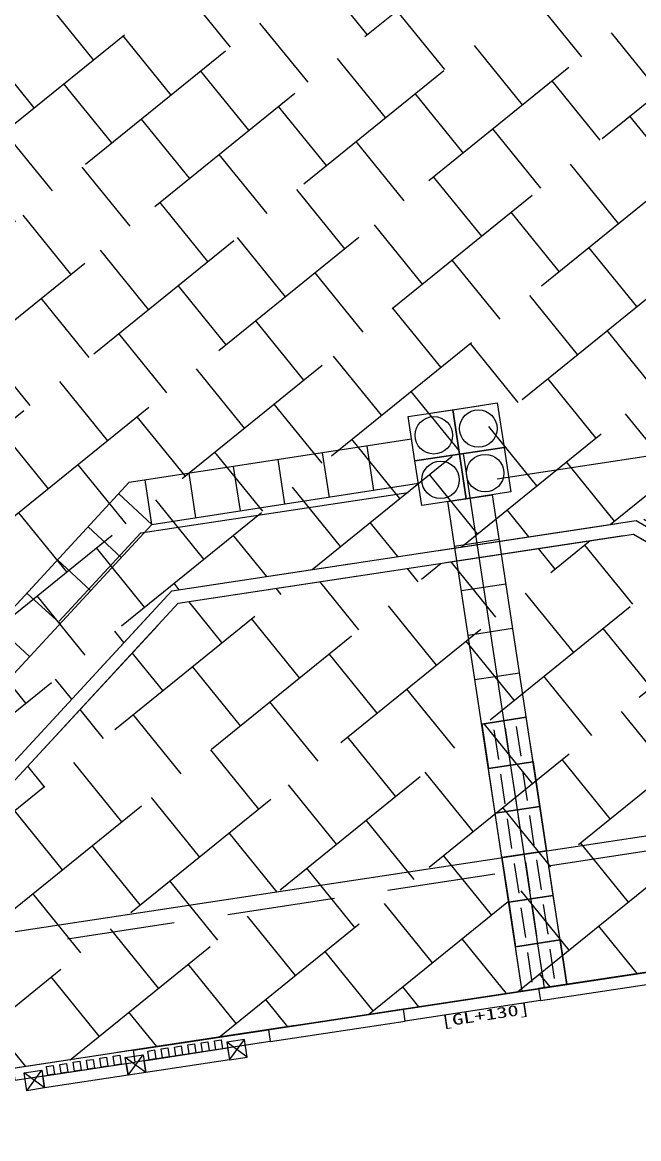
# Model space of a CAD drawing. Units: millimetres on the paper. Extents: x -203 to 197, y -122 to 155.
# Drawn here: x -0.84 to 6, y -7.64 to 4.75 of the extents above; entities that cross this region are included whole.
import ezdxf
from ezdxf.enums import TextEntityAlignment as Align

# ---------------------------------------------------------------- set-up
doc = ezdxf.new("R2010")
doc.units = ezdxf.units.MM
for name, pattern in [('DASHED1', [1.8, 1.2, -0.6]), ('DASHED2', [3, 2, -1]), ('DASHED3', [4, 3, -1])]:
    doc.linetypes.add(name, pattern=pattern)
for name, color, linetype in [('0-6_D-STR-1-計線1_計画', 7, 'Continuous'), ('0-E_D-STR-5-1排水', 7, 'Continuous'), ('1-0_D-DCR-2-ハッチ', 7, 'Continuous'), ('1-1_D-STR-K-建築', 7, 'DASHED1'), ('1-3_一般', 7, 'Continuous')]:
    doc.layers.add(name, color=color, linetype=linetype)
doc.styles.add('ＭＳ ゴシック', font='')
doc.styles.get('ＭＳ ゴシック').set_extended_font_data('MS Gothic')

msp = doc.modelspace()

# ---------------------------------------------------------------- linework, layer by layer
at = {"layer": '0-6_D-STR-1-計線1_計画'}
msp.add_lwpolyline([(-7.481, -6.339), (14.819, -2.955), (16.343, -12.998), (-5.956, -16.383)], close=True, dxfattribs=at)
msp.add_lwpolyline([(15.094, -4.767), (14.105, -4.917), (14.055, -4.588), (-2.996, -7.176), (-3.017, -7.036), (-4.451, -7.253), (-4.43, -7.394), (-6.267, -7.672), (-6.217, -8.002)], dxfattribs=at)
at = {"layer": '0-E_D-STR-5-1排水', "linetype": 'DASHED3'}
msp.add_lwpolyline([(-7.606, -5.515), (-3.14, -4.838), (0.479, -0.917), (6.111, -0.062), (10.728, -2.733), (15.01, -2.083)], dxfattribs=at)
at = {"layer": '0-E_D-STR-5-1排水'}
for points in [[(-7.502, -6.196), (-2.798, -5.482), (0.821, -1.561), (5.976, -0.779), (10.592, -3.45), (15.114, -2.763)], [(-7.481, -6.339), (-2.726, -5.618), (0.893, -1.697), (5.947, -0.93), (10.563, -3.601), (15.135, -2.907)]]:
    msp.add_lwpolyline(points, dxfattribs=at)
at = {"layer": '1-0_D-DCR-2-ハッチ', "linetype": 'DASHED2'}
for p, q in [((5.69, -0.822), (14.856, 6.6)), ((-17.579, -9.86), (2.115, 6.088)), ((4.034, -1.074), (12.843, 6.06)), ((-16.455, -10.039), (3.184, 5.864)), ((-15.687, -10.507), (4.38, 5.743)), ((2.379, -1.325), (11.117, 5.752)), ((-14.031, -10.255), (5.576, 5.622)), ((-4.401, -5.725), (9.622, 5.631)), ((-7.98, -6.445), (6.772, 5.502)), ((-6.057, -5.977), (8.128, 5.51)), ((2.992, 4.619), (2.459, 5.277)), ((1.472, 4.478), (0.94, 5.136)), ((-0.047, 4.337), (-0.58, 4.995)), ((5.374, 4.369), (4.841, 5.027)), ((3.854, 4.228), (3.321, 4.886)), ((2.334, 4.087), (1.801, 4.745)), ((0.814, 3.945), (0.282, 4.603)), ((6.236, 3.978), (5.703, 4.636)), ((4.716, 3.836), (4.183, 4.494)), ((-0.705, 3.804), (-1.238, 4.462)), ((3.196, 3.695), (2.663, 4.353)), ((1.676, 3.554), (1.143, 4.212)), ((5.578, 3.445), (5.045, 4.103)), ((0.156, 3.413), (-0.376, 4.07)), ((4.058, 3.303), (3.525, 3.961)), ((2.538, 3.162), (2.005, 3.82)), ((1.018, 3.021), (0.485, 3.679)), ((6.44, 3.053), (5.907, 3.711)), ((-0.502, 2.88), (-1.034, 3.538)), ((4.92, 2.912), (4.387, 3.57)), ((3.4, 2.771), (2.867, 3.429)), ((1.88, 2.629), (1.347, 3.287)), ((0.36, 2.488), (-0.173, 3.146)), ((5.782, 2.52), (5.249, 3.178)), ((4.262, 2.379), (3.729, 3.037)), ((2.742, 2.238), (2.209, 2.896)), ((1.222, 2.097), (0.689, 2.755)), ((-0.298, 1.955), (-0.83, 2.613)), ((5.124, 1.987), (4.591, 2.645)), ((3.604, 1.846), (3.071, 2.504)), ((2.084, 1.705), (1.551, 2.363)), ((5.985, 1.596), (5.453, 2.254)), ((0.564, 1.564), (0.031, 2.222)), ((4.466, 1.455), (3.933, 2.113)), ((2.946, 1.313), (2.413, 1.971)), ((1.426, 1.172), (0.893, 1.83)), ((-0.094, 1.031), (-0.627, 1.689)), ((5.327, 1.063), (4.795, 1.721)), ((3.808, 0.922), (3.275, 1.58)), ((2.288, 0.781), (1.755, 1.439)), ((0.768, 0.639), (0.235, 1.297)), ((6.189, 0.672), (5.656, 1.329)), ((-0.752, 0.498), (-1.285, 1.156)), ((4.669, 0.53), (4.137, 1.188)), ((3.15, 0.389), (2.617, 1.047)), ((1.63, 0.248), (1.097, 0.906)), ((0.11, 0.106), (-0.423, 0.764)), ((5.531, 0.139), (4.998, 0.797)), ((4.011, -0.003), (3.479, 0.655)), ((2.492, -0.144), (1.959, 0.514)), ((0.972, -0.285), (0.439, 0.373)), ((6.393, -0.253), (5.86, 0.405)), ((4.873, -0.394), (4.34, 0.264)), ((-0.548, -0.426), (-1.081, 0.232)), ((3.353, -0.535), (2.821, 0.123)), ((1.834, -0.677), (1.301, -0.019)), ((0.314, -0.818), (-0.219, -0.16)), ((5.735, -0.786), (5.202, -0.128)), ((4.215, -0.927), (3.682, -0.269)), ((2.695, -1.068), (2.163, -0.41)), ((1.176, -1.209), (0.643, -0.551)), ((-0.344, -1.351), (-0.877, -0.693)), ((4.786, -0.959), (4.544, -0.661)), ((3.331, -1.18), (3.024, -0.802)), ((1.876, -1.401), (1.505, -0.943)), ((-1.963, -7.019), (5.467, -1.003)), ((0.518, -1.742), (-0.015, -1.084)), ((5.077, -1.319), (4.892, -1.09)), ((5.939, -1.71), (5.406, -1.052)), ((4.419, -1.851), (3.922, -1.237)), ((-3.4, -7.094), (3.811, -1.254)), ((-0.307, -6.768), (6.504, -1.252)), ((3.557, -1.46), (3.437, -1.311)), ((0.905, -1.548), (0.847, -1.476)), ((2.899, -1.993), (2.466, -1.458)), ((-2.143, -4.987), (2.156, -1.505)), ((2.037, -1.601), (1.981, -1.532)), ((5.281, -2.243), (4.748, -1.585)), ((-0.14, -2.275), (-0.673, -1.617)), ((1.379, -2.134), (1.011, -1.679)), ((1.349, -6.516), (7.289, -1.706)), ((3.761, -2.384), (3.228, -1.726)), ((2.241, -2.525), (1.708, -1.867)), ((6.143, -2.635), (5.61, -1.977)), ((0.291, -2.135), (0.189, -2.009)), ((-0.798, -2.808), (-1.331, -2.15)), ((3.005, -6.265), (8.074, -2.16)), ((4.623, -2.776), (4.09, -2.118)), ((0.721, -2.667), (0.383, -2.249)), ((3.103, -2.917), (2.57, -2.259)), ((1.583, -3.058), (1.05, -2.4)), ((-0.289, -2.764), (-0.469, -2.542)), ((5.485, -3.167), (4.952, -2.509)), ((3.965, -3.309), (3.432, -2.651)), ((4.66, -6.014), (8.858, -2.614)), ((2.445, -3.45), (1.912, -2.792)), ((0.064, -3.2), (-0.197, -2.878)), ((0.925, -3.591), (0.393, -2.933)), ((6.347, -3.559), (5.814, -2.901)), ((4.827, -3.7), (4.294, -3.042)), ((3.307, -3.841), (2.774, -3.183)), ((1.787, -3.983), (1.254, -3.325)), ((0.267, -4.124), (-0.265, -3.466)), ((5.689, -4.092), (5.156, -3.434)), ((-0.594, -3.732), (-0.777, -3.507)), ((4.169, -4.233), (3.636, -3.575)), ((2.649, -4.374), (2.116, -3.716)), ((1.129, -4.515), (0.596, -3.857)), ((5.031, -4.625), (4.498, -3.967)), ((-0.391, -4.657), (-0.923, -3.999)), ((3.511, -4.766), (2.978, -4.108)), ((1.991, -4.907), (1.458, -4.249)), ((0.471, -5.048), (-0.062, -4.39)), ((5.892, -5.016), (5.36, -4.358)), ((4.373, -5.157), (3.84, -4.499)), ((2.853, -5.299), (2.32, -4.641)), ((1.333, -5.44), (0.8, -4.782)), ((-0.187, -5.581), (-0.72, -4.923)), ((5.234, -5.549), (4.702, -4.891)), ((3.715, -5.69), (3.182, -5.032)), ((2.195, -5.831), (1.662, -5.173)), ((0.675, -5.973), (0.142, -5.315)), ((5.992, -5.812), (5.563, -5.283)), ((4.537, -6.033), (4.044, -5.424)), ((3.057, -6.223), (2.524, -5.565)), ((1.537, -6.364), (1.004, -5.706)), ((5.022, -5.959), (4.905, -5.815)), ((0.017, -6.506), (-0.516, -5.848)), ((3.566, -6.18), (3.386, -5.957)), ((2.111, -6.401), (1.866, -6.098)), ((0.656, -6.622), (0.346, -6.239)), ((-0.8, -6.843), (-1.174, -6.38))]:
    msp.add_line(p, q, dxfattribs=at)
msp.add_lwpolyline([(-7.482, -6.34), (-7.504, -6.196), (-2.798, -5.482), (0.821, -1.561), (6.063, -0.766), (10.592, -3.45), (15.114, -2.763), (15.687, -2.731), (27.231, -2.088), (26.672, -1.048), (27.847, -0.417), (28.161, -1.002)], dxfattribs=at)
msp.add_lwpolyline([(-7.206, -8.152), (-7.481, -6.339), (-2.726, -5.618), (0.893, -1.697), (5.947, -0.93), (10.563, -3.601), (14.819, -2.955), (15.094, -4.767), (14.105, -4.917), (14.055, -4.588), (-2.996, -7.176), (-3.017, -7.036), (-4.451, -7.253), (-4.43, -7.394), (-6.267, -7.672), (-6.217, -8.002)], close=True, dxfattribs=at)
at = {"layer": '1-1_D-STR-K-建築', "linetype": 'Continuous'}
for p, q in [((1.521, -6.49), (6.768, -5.694)), ((1.461, -6.769), (1.629, -6.541)), ((1.659, -6.739), (1.431, -6.571)), ((0.534, -6.91), (0.306, -6.742)), ((0.336, -6.94), (0.504, -6.712)), ((-0.591, -7.081), (-0.818, -6.913)), ((-0.788, -7.111), (-0.621, -6.883))]:
    msp.add_line(p, q, dxfattribs=at)
at = {"layer": '1-1_D-STR-K-建築'}
msp.add_lwpolyline([(-7.456, -6.504), (14.844, -3.12), (16.318, -12.833), (-5.981, -16.218)], close=True, dxfattribs=at)
at = {"layer": '1-1_D-STR-K-建築', "linetype": 'Continuous'}
for points in [[(4.894, -5.978), (4.914, -6.11), (6.413, -5.883), (6.393, -5.751)], [(4.894, -5.978), (4.914, -6.11), (3.414, -6.338), (3.394, -6.206)], [(1.895, -6.434), (1.915, -6.565), (3.414, -6.338), (3.394, -6.206)], [(1.895, -6.434), (1.915, -6.565), (0.415, -6.793), (0.395, -6.661)], [(1.163, -6.68), (1.148, -6.581), (1.222, -6.569), (1.237, -6.668)], [(1.311, -6.657), (1.296, -6.558), (1.37, -6.547), (1.385, -6.646)], [(1.311, -6.657), (1.296, -6.558), (1.37, -6.547), (1.385, -6.646)], [(1.629, -6.541), (1.431, -6.571), (1.461, -6.769), (1.659, -6.739)], [(-0.94, -6.864), (-0.92, -6.996), (0.415, -6.793), (0.395, -6.661)], [(0.514, -6.778), (1.441, -6.637), (1.461, -6.769), (0.534, -6.91)], [(0.57, -6.77), (0.555, -6.671), (0.629, -6.659), (0.644, -6.758)], [(0.718, -6.747), (0.703, -6.648), (0.777, -6.637), (0.792, -6.736)], [(0.718, -6.747), (0.703, -6.648), (0.777, -6.637), (0.792, -6.736)], [(0.866, -6.725), (0.851, -6.626), (0.925, -6.614), (0.94, -6.713)], [(1.015, -6.702), (0.999, -6.603), (1.074, -6.592), (1.089, -6.691)], [(1.015, -6.702), (0.999, -6.603), (1.074, -6.592), (1.089, -6.691)], [(-0.611, -6.949), (0.316, -6.808), (0.336, -6.94), (-0.591, -7.081)], [(-0.407, -6.918), (-0.422, -6.819), (-0.348, -6.808), (-0.333, -6.907)], [(-0.258, -6.895), (-0.273, -6.796), (-0.199, -6.785), (-0.184, -6.884)], [(-0.258, -6.895), (-0.273, -6.796), (-0.199, -6.785), (-0.184, -6.884)], [(-0.11, -6.873), (-0.125, -6.774), (-0.051, -6.763), (-0.036, -6.862)], [(0.038, -6.85), (0.023, -6.751), (0.097, -6.74), (0.112, -6.839)], [(0.038, -6.85), (0.023, -6.751), (0.097, -6.74), (0.112, -6.839)], [(0.186, -6.828), (0.171, -6.729), (0.246, -6.718), (0.261, -6.817)], [(0.306, -6.742), (0.504, -6.712), (0.534, -6.91), (0.336, -6.94)], [(-0.818, -6.913), (-0.621, -6.883), (-0.591, -7.081), (-0.788, -7.111)], [(-0.555, -6.94), (-0.57, -6.841), (-0.496, -6.83), (-0.481, -6.929)], [(-0.555, -6.94), (-0.57, -6.841), (-0.496, -6.83), (-0.481, -6.929)]]:
    msp.add_lwpolyline(points, close=True, dxfattribs=at)
at = {"layer": '1-3_一般'}
for p, q in [((3.737, 0.42), (4.231, 0.495)), ((3.737, 0.42), (4.231, 0.495)), ((0.35, -0.354), (3.484, 0.129)), ((3.066, -0.447), (2.991, 0.047)), ((3.812, -0.074), (4.306, 0.001)), ((2.077, -0.598), (2.002, -0.103)), ((2.571, -0.522), (2.496, -0.028)), ((4.959, -5.968), (4.059, -0.036)), ((1.583, -0.673), (1.508, -0.178)), ((-3.353, -4.364), (0.35, -0.354)), ((0.6, -0.822), (0.525, -0.327)), ((0.6, -0.822), (3.559, -0.365)), ((1.088, -0.748), (1.013, -0.253)), ((0.599, -0.822), (0.232, -0.483)), ((3.887, -0.568), (4.381, -0.493)), ((5.207, -5.931), (4.381, -0.493)), ((4.712, -6.006), (3.887, -0.568)), ((-3.105, -4.832), (0.599, -0.822)), ((0.26, -1.189), (-0.107, -0.85)), ((3.962, -1.063), (4.456, -0.988)), ((3.962, -1.063), (4.456, -0.988)), ((-0.079, -1.557), (-0.447, -1.217)), ((4.037, -1.557), (4.531, -1.482)), ((4.037, -1.557), (4.531, -1.482)), ((-0.418, -1.924), (-0.786, -1.585)), ((-0.758, -2.291), (-1.125, -1.952)), ((4.112, -2.051), (4.606, -1.976)), ((4.187, -2.546), (4.681, -2.471)), ((4.262, -3.04), (4.756, -2.965))]:
    msp.add_line(p, q, dxfattribs=at)
at = {"layer": '1-3_一般', "linetype": 'DASHED1'}
for p, q in [((4.262, -3.04), (4.756, -2.965)), ((4.262, -3.04), (4.756, -2.965)), ((4.756, -2.965), (4.262, -3.04)), ((4.262, -3.04), (4.756, -2.965)), ((4.832, -3.459), (4.756, -2.965)), ((4.262, -3.04), (4.337, -3.534)), ((4.522, -3.085), (4.572, -3.414)), ((4.645, -3.066), (4.695, -3.396)), ((4.398, -3.104), (4.448, -3.433)), ((4.337, -3.534), (4.832, -3.459)), ((4.832, -3.459), (4.337, -3.534)), ((4.337, -3.534), (4.832, -3.459)), ((4.832, -3.459), (4.337, -3.534)), ((4.832, -3.459), (4.907, -3.954)), ((4.412, -4.029), (4.337, -3.534)), ((4.647, -3.909), (4.597, -3.579)), ((4.77, -3.89), (4.72, -3.56)), ((4.523, -3.927), (4.473, -3.598)), ((4.412, -4.029), (4.907, -3.954)), ((4.412, -4.029), (4.907, -3.954)), ((4.907, -3.954), (4.412, -4.029)), ((4.412, -4.029), (4.907, -3.954)), ((4.907, -3.954), (4.982, -4.448)), ((4.487, -4.523), (4.412, -4.029)), ((4.722, -4.403), (4.672, -4.073)), ((4.845, -4.384), (4.795, -4.055)), ((4.598, -4.422), (4.548, -4.092)), ((4.982, -4.448), (4.487, -4.523)), ((4.982, -4.448), (4.487, -4.523)), ((4.982, -4.448), (4.487, -4.523)), ((4.982, -4.448), (4.487, -4.523)), ((5.057, -4.942), (4.982, -4.448)), ((4.487, -4.523), (4.562, -5.017)), ((4.747, -4.568), (4.797, -4.897)), ((4.87, -4.549), (4.921, -4.879)), ((4.623, -4.587), (4.673, -4.916)), ((4.562, -5.017), (5.057, -4.942)), ((4.562, -5.017), (5.057, -4.942)), ((5.057, -4.942), (4.562, -5.017)), ((4.562, -5.017), (5.057, -4.942)), ((5.132, -5.437), (5.057, -4.942)), ((4.562, -5.017), (4.637, -5.512)), ((4.698, -5.081), (4.748, -5.41)), ((4.822, -5.062), (4.872, -5.392)), ((4.946, -5.043), (4.996, -5.373)), ((4.637, -5.512), (5.132, -5.437)), ((5.132, -5.437), (4.637, -5.512)), ((4.637, -5.512), (5.132, -5.437)), ((5.132, -5.437), (4.637, -5.512)), ((5.132, -5.437), (5.207, -5.931)), ((4.712, -6.006), (4.637, -5.512)), ((4.823, -5.905), (4.773, -5.575)), ((4.947, -5.886), (4.897, -5.556)), ((5.071, -5.867), (5.021, -5.538)), ((5.207, -5.931), (4.712, -6.006)), ((4.712, -6.006), (5.207, -5.931))]:
    msp.add_line(p, q, dxfattribs=at)
at = {"layer": '1-3_一般'}
for points in [[(4.016, -0.043), (3.941, 0.451), (4.435, 0.526)], [(3.521, -0.118), (3.446, 0.376), (3.941, 0.451)], [(4.091, -0.537), (4.016, -0.043), (4.51, 0.032)], [(3.596, -0.612), (3.521, -0.118), (4.016, -0.043)]]:
    msp.add_lwpolyline(points, dxfattribs=at)
for points in [[(4.51, 0.032), (4.016, -0.043), (3.941, 0.451), (4.435, 0.526)], [(4.016, -0.043), (3.521, -0.118), (3.446, 0.376), (3.941, 0.451)], [(4.585, -0.462), (4.091, -0.537), (4.016, -0.043), (4.51, 0.032)], [(4.091, -0.537), (3.596, -0.612), (3.521, -0.118), (4.016, -0.043)]]:
    msp.add_lwpolyline(points, close=True, dxfattribs=at)
for centre in [(3.731, 0.167), (4.225, 0.242), (3.806, -0.328), (4.3, -0.253)]:
    msp.add_circle(centre, 0.208, dxfattribs=at)

# ---------------------------------------------------------------- texts
at = {"layer": '1-1_D-STR-K-建築', "color": 4, "style": 'ＭＳ ゴシック', "width": 1.5}
msp.add_text('[GL+130]', height=0.1216, rotation=8.631, dxfattribs=at).set_placement((3.827, -6.441), align=Align.BOTTOM_LEFT)

doc.saveas('drawing.dxf')
